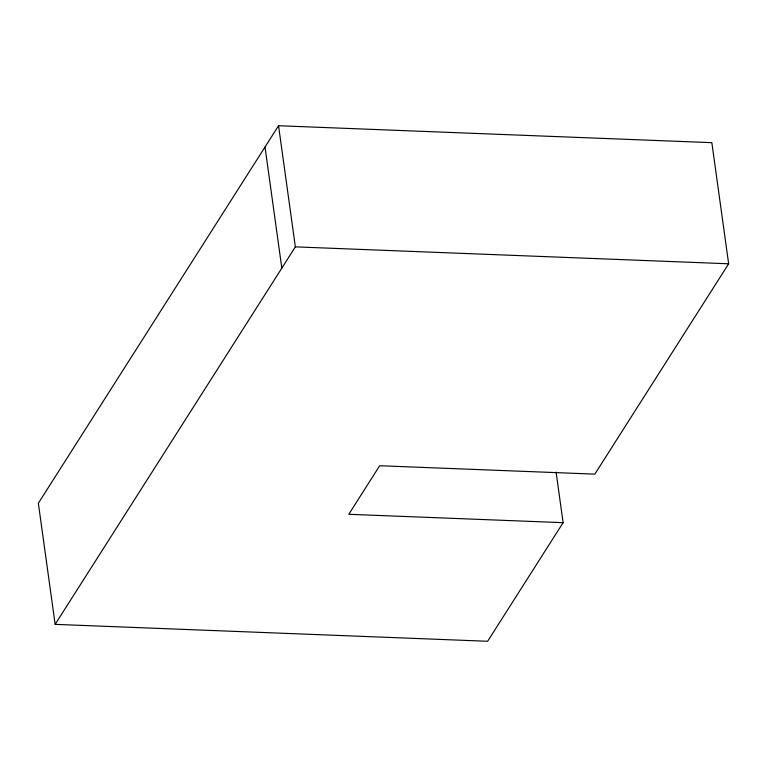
<?xml version="1.0" encoding="UTF-8"?>
<svg xmlns="http://www.w3.org/2000/svg" width="767" height="767" viewBox="0 0 767 767"><rect width="100%" height="100%" fill="white"/><g stroke="black" fill="none" stroke-linecap="round" stroke-linejoin="round"><path stroke-width="1.15" d="M563.112 522.672L348.793 514.293L379.684 465.732L594.818 474.14L728.65 263.79L711.843 142.662L278.546 125.73L38.35 503.238L55.157 624.367L487.649 641.27L563.112 522.672L556.094 472.098M55.157 624.367L295.353 246.859L278.546 125.73M295.353 246.859L728.65 263.79M265.018 146.986L281.825 268.114"/></g></svg>
